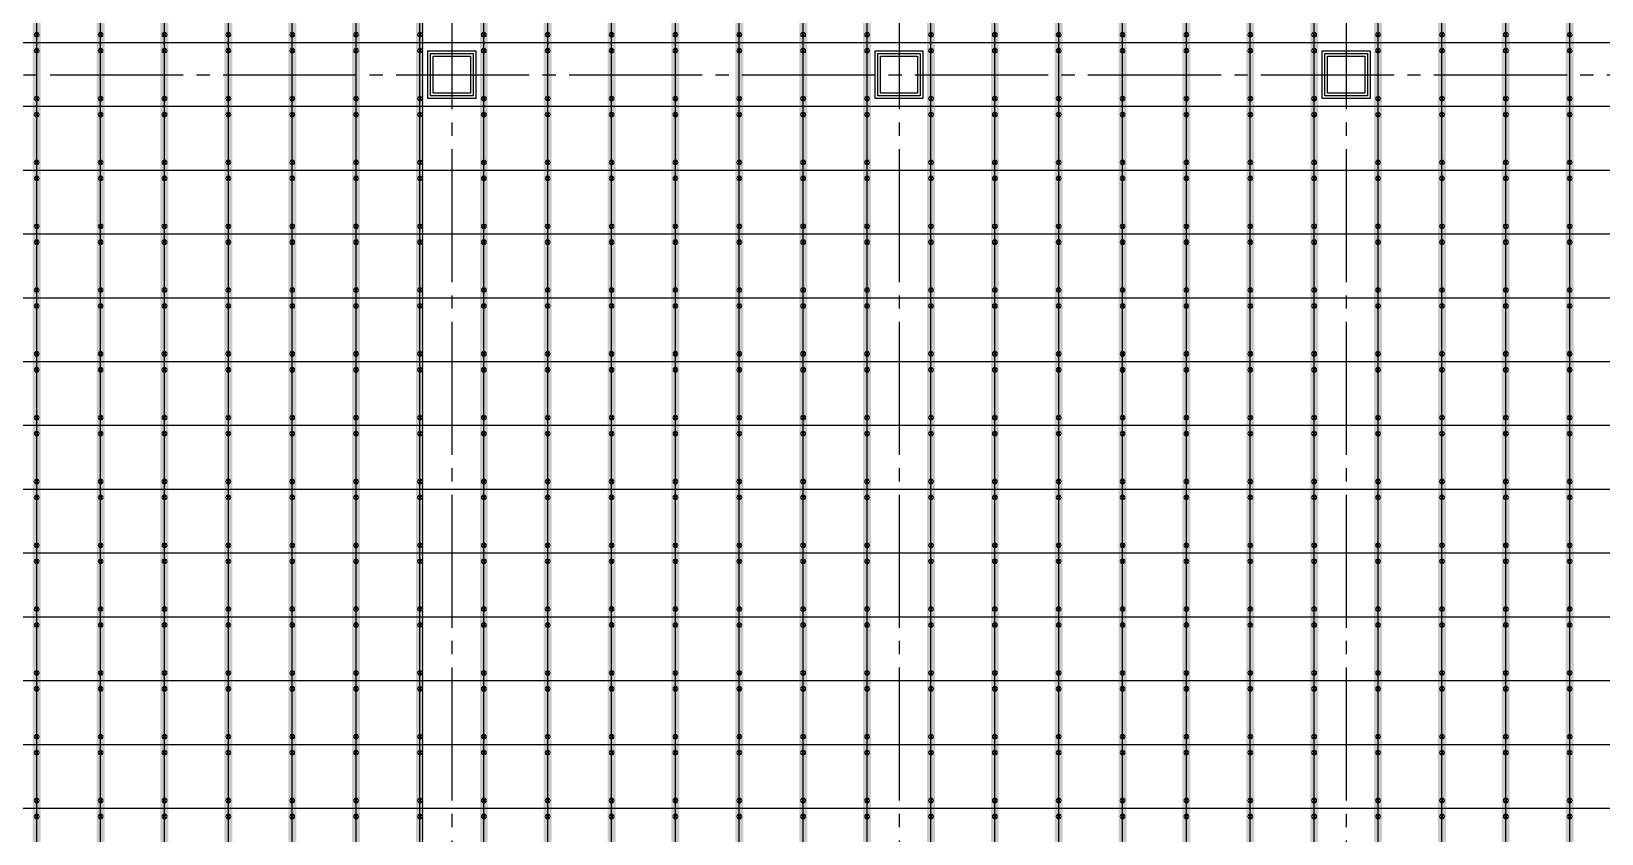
# Model space of a CAD drawing. Header units: millimetres. Extents: x -960 to 41501, y -1010 to 11880.
# Drawn here: x 15170 to 18120, y 6073 to 7581 of the extents above; entities that cross this region are included whole.
import ezdxf
from ezdxf.enums import TextEntityAlignment as Align

# ---------------------------------------------------------------- set-up
doc = ezdxf.new("R2010")
doc.units = ezdxf.units.MM
doc.header["$LTSCALE"] = 100
doc.linetypes.add('X-S-FAB-L10$0$COL-CEN-LIN', pattern=[3.25, 2.5, -0.25, 0.25, -0.25])
for name, color, linetype in [('0-XREF', 7, 'Continuous'), ('188K-SM-03-F10-ARCH-CEIL-Y2257103$0$K-CEIL-4.2', 6, 'Continuous'), ('188K-SM-03-F10-ARCH-CEIL-Y2257103$0$K-CEIL-4.2-AREA', 6, 'Continuous'), ('188K-SM-03-F10-ARCH-CEIL-Y2257103$0$K-鋼構', 111, 'Continuous'), ('188K-SM-03-F10-ARCH-PA-Y2257103$0$K-P1S-4.2-單抗', 53, 'Continuous'), ('X-S-FAB-L10$0$0-DIM-TXT', 8, 'Continuous'), ('X-S-FAB-L10$0$BLOCK', 8, 'Continuous'), ('X-S-FAB-L10$0$CCL', 8, 'X-S-FAB-L10$0$COL-CEN-LIN'), ('X-S-FAB-L10$0$COL-S', 8, 'Continuous'), ('X-S-FAB-L10$0$S-FNDN', 8, 'Continuous')]:
    doc.layers.add(name, color=color, linetype=linetype)
doc.layers.add('188K-SM-03-F10-ARCH-CEIL-Y2257103$0$K-吊點-標準', color=6, linetype='Continuous', lineweight=9)
doc.styles.add('X-S-FAB-L10$0$CHINA', font='simplex.shx', dxfattribs={"width": 0.75, "bigfont": 'chineset.shx'})
doc.styles.add('X-S-FAB-L10$0$Standard', font='', dxfattribs={"width": 0.8})
doc.styles.add('X-S-FAB-L10$0$TG_NOTE_TEXT', font='simplex.shx', dxfattribs={"width": 0.75, "bigfont": 'chineset.shx'})
doc.styles.get('X-S-FAB-L10$0$Standard').set_extended_font_data('Microsoft JhengHei')

# ---------------------------------------------------------------- blocks, each defined once
blk = doc.blocks.new('X-S-FAB-L10$0$FAB2-L05')
at = {"layer": 'X-S-FAB-L10$0$CCL'}
for p, q in [((-10200, 11005), (-10200, 0)), ((-9360, 11005), (-9360, 0)), ((-8520, 11005), (-8520, 0)), ((-26880, 8220), (1210, 8220))]:
    blk.add_line(p, q, dxfattribs=at)
at = {"layer": 'X-S-FAB-L10$0$COL-S'}
for points in [[(-10235, 8255), (-10165, 8255), (-10165, 8185), (-10235, 8185)], [(-9395, 8255), (-9325, 8255), (-9325, 8185), (-9395, 8185)], [(-8555, 8255), (-8485, 8255), (-8485, 8185), (-8555, 8185)]]:
    blk.add_lwpolyline(points, close=True, dxfattribs=at)
blk = doc.blocks.new('X-S-FAB-L10')
at = {"layer": 'X-S-FAB-L10$0$COL-S'}
for p, q in [((15925, 7535), (15995, 7535)), ((15925, 7465), (15925, 7535)), ((15995, 7535), (15995, 7465)), ((16765, 7535), (16835, 7535)), ((16765, 7465), (16765, 7535)), ((16835, 7535), (16835, 7465)), ((17605, 7535), (17675, 7535)), ((17605, 7465), (17605, 7535)), ((17675, 7535), (17675, 7465)), ((15995, 7465), (15925, 7465)), ((16835, 7465), (16765, 7465)), ((17675, 7465), (17605, 7465))]:
    blk.add_line(p, q, dxfattribs=at)
at = {"layer": 'X-S-FAB-L10$0$S-FNDN', "lineweight": 0, "flags": 128}
blk.add_lwpolyline([(11070, 4530), (11935, 4530), (11935, -55), (12665, -55), (12665, -270), (15175, -270), (15175, -55), (15905, -55), (15905, 4530), (16672.5, 4530), (16672.5, 5003), (15905, 5003), (15905, 9055), (11935, 9055), (11935, 5003), (11070, 5003)], close=True, dxfattribs=at)
at = {"layer": 'X-S-FAB-L10$0$BLOCK'}
blk.add_blockref('X-S-FAB-L10$0$FAB2-L05', (26160, -720), dxfattribs=at)
at = {"style": 'X-S-FAB-L10$0$TG_NOTE_TEXT', "width": 0.5, "flags": 1}
for p in [(7463.3, 9020), (18268.3, 8649), (11197.8, 4800.2), (16485.8, 4800.2), (25420.3, 2635), (13360, 320, 0), (7463.3, -33.3)]:
    blk.add_attdef('WH', text='', height=20, dxfattribs=at).set_placement(p, align=Align.BOTTOM_LEFT)
at = {"width": 0.5}
for style, p in [('X-S-FAB-L10$0$TG_NOTE_TEXT', (7585, 9020)), ('X-S-FAB-L10$0$TG_NOTE_TEXT', (18390, 8649)), ('X-S-FAB-L10$0$TG_NOTE_TEXT', (11117.5, 4813.5)), ('X-S-FAB-L10$0$TG_NOTE_TEXT', (16607.5, 4813.5)), ('X-S-FAB-L10$0$TG_NOTE_TEXT', (25350, 2635)), ('X-S-FAB-L10$0$Standard', (13129.4, 325, 0)), ('X-S-FAB-L10$0$TG_NOTE_TEXT', (7585, -20))]:
    blk.add_attdef('DESC', text='', height=10, dxfattribs=dict(at, style=style)).set_placement(p, align=Align.BOTTOM_LEFT)
for tag, style, p in [('TYPE', 'X-S-FAB-L10$0$TG_NOTE_TEXT', (7619.3, 9020)), ('NO', 'X-S-FAB-L10$0$TG_NOTE_TEXT', (7650.1, 9020)), ('TYPE', 'X-S-FAB-L10$0$TG_NOTE_TEXT', (18424.2, 8649)), ('NO', 'X-S-FAB-L10$0$TG_NOTE_TEXT', (18455, 8649)), ('NO', 'X-S-FAB-L10$0$TG_NOTE_TEXT', (11088.6, 4813.5)), ('TYPE', 'X-S-FAB-L10$0$TG_NOTE_TEXT', (11151.8, 4813.5)), ('TYPE', 'X-S-FAB-L10$0$TG_NOTE_TEXT', (16641.8, 4813.5)), ('NO', 'X-S-FAB-L10$0$TG_NOTE_TEXT', (16672.6, 4813.5)), ('NO', 'X-S-FAB-L10$0$TG_NOTE_TEXT', (25313, 2635)), ('TYPE', 'X-S-FAB-L10$0$TG_NOTE_TEXT', (25350, 2635)), ('NO', 'X-S-FAB-L10$0$Standard', (13100, 320, 0)), ('TYPE', 'X-S-FAB-L10$0$Standard', (13129.4, 320, 0)), ('TYPE', 'X-S-FAB-L10$0$TG_NOTE_TEXT', (7619.3, -20)), ('NO', 'X-S-FAB-L10$0$TG_NOTE_TEXT', (7650.1, -20))]:
    blk.add_attdef(tag, text='', height=10, dxfattribs=dict(at, style=style)).set_placement(p, align=Align.BOTTOM_RIGHT)
at = {"style": 'X-S-FAB-L10$0$TG_NOTE_TEXT', "width": 0.5, "flags": 1}
for rotation, p in [(180, (43, 7480)), (180, (943, 7480)), (90, (24310, 3717.8)), (270, (17080, 1711.7))]:
    blk.add_attdef('WH', text='', height=20, rotation=rotation, dxfattribs=at).set_placement(p, align=Align.BOTTOM_LEFT)
at = {"width": 0.5}
for rotation, style, p in [(180, 'X-S-FAB-L10$0$Standard', (317.6, 7480)), (180, 'X-S-FAB-L10$0$Standard', (1217.6, 7480)), (90, 'X-S-FAB-L10$0$TG_NOTE_TEXT', (24310, 3647.5)), (270, 'X-S-FAB-L10$0$TG_NOTE_TEXT', (17080, 1605))]:
    blk.add_attdef('DESC', text='', height=10, rotation=rotation, dxfattribs=dict(at, style=style)).set_placement(p, align=Align.BOTTOM_LEFT)
for tag, rotation, style, p in [('TYPE', 180, 'X-S-FAB-L10$0$Standard', (317.6, 7480)), ('NO', 180, 'X-S-FAB-L10$0$Standard', (347, 7480)), ('TYPE', 180, 'X-S-FAB-L10$0$Standard', (1217.6, 7480)), ('NO', 180, 'X-S-FAB-L10$0$Standard', (1247, 7480)), ('TYPE', 90, 'X-S-FAB-L10$0$TG_NOTE_TEXT', (24310, 3647.5)), ('NO', 90, 'X-S-FAB-L10$0$TG_NOTE_TEXT', (24310, 3610.5)), ('TYPE', 270, 'X-S-FAB-L10$0$TG_NOTE_TEXT', (17080, 1605)), ('NO', 270, 'X-S-FAB-L10$0$TG_NOTE_TEXT', (17080, 1573))]:
    blk.add_attdef(tag, text='', height=10, rotation=rotation, dxfattribs=dict(at, style=style)).set_placement(p, align=Align.BOTTOM_RIGHT)
at = {"layer": 'X-S-FAB-L10$0$0-DIM-TXT', "style": 'X-S-FAB-L10$0$CHINA', "width": 0.75}
for p in [(667.4, 7855.1, -2689.4), (22627.4, 6728.8), (25644.7, 6728.8), (24778.8, 5569.1), (1118.3, 4980), (417.8, 4594.6), (22927.4, 4330.1), (23874.8, 4355), (23749.9, 3901.4), (417.8, 3765.2), (1118.3, 3730), (417.8, 3115.8), (536.9, 2227.8), (16909, 1782.7), (888.4, 880.5), (16977.4, 750), (18878.8, 750), (25641.2, 553.2), (21364, 526.9)]:
    blk.add_attdef('HIG', text='', height=80, dxfattribs=at).set_placement(p, align=Align.MIDDLE_LEFT)
blk = doc.blocks.new('188K-SM-03-F10-ARCH-CEIL-Y2257103$0$A$C2CA95053')
h = blk.add_hatch(color=256)
edge = h.paths.add_edge_path()
edge.add_arc((0, 0), 0.5, 0, 360)
for p, q in [((3.2, 3.2), (-3.2, -3.2)), ((3.2, -3.2), (-3.2, 3.2))]:
    blk.add_line(p, q)
blk.add_lwpolyline([(-1.6, 2.5), (-1.6, -2.5), (1.6, -2.5), (1.6, 2.5)], close=True)
for radius in [4.5, 0.5]:
    blk.add_circle((0, 0), radius)
blk = doc.blocks.new('188K-SM-03-F10-ARCH-CEIL-Y2257103$0$天花板吊點-附調整片 - 3_8_螺桿吊架 100 mm 高調整片-V1-1FL')
blk.add_blockref('188K-SM-03-F10-ARCH-CEIL-Y2257103$0$A$C2CA95053', (0, 0))
blk = doc.blocks.new('188K-SM-03-F10-ARCH-CEIL-Y2257103')
at = {"layer": '188K-SM-03-F10-ARCH-CEIL-Y2257103$0$K-CEIL-4.2'}
for p, q in [((15180, 312.7), (15180, 8632.2)), ((15300, 312.7), (15300, 8632.2)), ((15420, 312.7), (15420, 8632.2)), ((15540, 312.7), (15540, 8632.2)), ((15660, 312.7), (15660, 8632.2)), ((15780, 312.7), (15780, 8632.2)), ((15900, 312.7), (15900, 8632.2)), ((16020, 4843.5), (16020, 8632.2)), ((16140, 4843.5), (16140, 8632.2)), ((16260, 4843.5), (16260, 8632.2)), ((16380, 4843.5), (16380, 8632.2)), ((16500, 4843.5), (16500, 8632.2)), ((16620, 4843.5), (16620, 8632.2)), ((16740, 312.7), (16740, 8632.2)), ((16860, 2067.7), (16860, 8632.2)), ((16980, 2067.7), (16980, 8632.2)), ((17100, 2067.7), (17100, 8632.2)), ((17220, 2067.7), (17220, 8632.2)), ((17340, 2067.7), (17340, 8632.2)), ((17460, 2067.7), (17460, 8632.2)), ((17580, 2067.7), (17580, 8632.2)), ((17700, 2067.7), (17700, 8626.2)), ((17820, 2067.7), (17820, 8626.2)), ((17940, 2067.7), (17940, 8626.2)), ((18060, 2067.7), (18060, 8626.2)), ((19314.7, 7560), (1847.7, 7560)), ((19317.2, 7440), (1847.7, 7440)), ((19317.2, 7320), (1847.7, 7320)), ((21180, 7200), (1847.7, 7200)), ((21180, 7080), (1847.7, 7080)), ((21180, 6960), (1847.7, 6960)), ((21180, 6840), (1847.7, 6840)), ((21180, 6720), (1847.7, 6720)), ((21180, 6600), (1847.7, 6600)), ((21180, 6480), (1847.7, 6480)), ((21180, 6360), (1847.7, 6360)), ((21180, 6240), (1847.7, 6240)), ((21181.7, 6120), (1847.7, 6120))]:
    blk.add_line(p, q, dxfattribs=at)
at = {"layer": '188K-SM-03-F10-ARCH-CEIL-Y2257103$0$K-CEIL-4.2-AREA'}
for points in [[(15925, 7535), (15995, 7535), (15995, 7465), (15925, 7465)], [(16765, 7535), (16835, 7535), (16835, 7465), (16765, 7465)], [(17605, 7535), (17675, 7535), (17675, 7465), (17605, 7465)]]:
    blk.add_lwpolyline(points, close=True, dxfattribs=at)
at = {"layer": '188K-SM-03-F10-ARCH-CEIL-Y2257103$0$K-鋼構', "const_width": 15, "elevation": 0}
for points in [[(15180, 9007.5), (15180, 230)], [(15300, 9007.5), (15300, 230)], [(15420, 9007.5), (15420, 230)], [(15540, 8769.9), (15540, 230)], [(15660, 8769.9), (15660, 230)], [(15780, 8769.9), (15780, 230)], [(15900, 8769.9), (15900, 230)], [(16020, 8769.9), (16020, 4843.5)], [(16140, 8769.9), (16140, 4843.5)], [(16260, 8769.9), (16260, 4843.5)], [(16380, 8769.9), (16380, 4843.5)], [(16500, 8769.9), (16500, 4843.5)], [(16620, 8769.9), (16620, 4843.5)], [(16740, 8769.9), (16740, 230)], [(16860, 8769.9), (16860, 2060)], [(16980, 8769.9), (16980, 2060)], [(17099.9, 8769.9), (17099.9, 1885)], [(17219.9, 8769.9), (17219.9, 1885)], [(17339.9, 8769.9), (17339.9, 1885)], [(17460, 8769.9), (17460, 1885)], [(17580, 8769.9), (17580, 1885)], [(17699.9, 8629), (17699.9, 1885)], [(17819.9, 8629), (17819.9, 1885)], [(17939.9, 8629), (17939.9, 1885)], [(18060, 8629), (18060, 1885)]]:
    blk.add_lwpolyline(points, dxfattribs=at)
at = {"layer": '188K-SM-03-F10-ARCH-CEIL-Y2257103$0$K-吊點-標準', "color": 170, "lineweight": 18, "rotation": 179.9999999999997}
for p in [(15180, 7575), (15300, 7575), (15420, 7575), (15540, 7575), (15660, 7575), (15780, 7575), (15900, 7575), (16020, 7575), (16140, 7575), (16260, 7575), (16380, 7575), (16500, 7575), (16620, 7575), (16740, 7575), (16860, 7575), (16980, 7575), (17100, 7575), (17220, 7575), (17340, 7575), (17460, 7575), (17580, 7575), (17700, 7575), (17820, 7575), (17940, 7575), (18060, 7575), (15180, 7545), (15300, 7545), (15420, 7545), (15540, 7545), (15660, 7545), (15780, 7545), (15900, 7545), (16020, 7545), (16140, 7545), (16260, 7545), (16380, 7545), (16500, 7545), (16620, 7545), (16740, 7545), (16860, 7545), (16980, 7545), (17100, 7545), (17220, 7545), (17340, 7545), (17460, 7545), (17580, 7545), (17700, 7545), (17820, 7545), (17940, 7545), (18060, 7545), (15180, 7455), (15300, 7455), (15420, 7455), (15540, 7455), (15660, 7455), (15780, 7455), (15900, 7455), (16020, 7455), (16140, 7455), (16260, 7455), (16380, 7455), (16500, 7455), (16620, 7455), (16740, 7455), (16860, 7455), (16980, 7455), (17100, 7455), (17220, 7455), (17340, 7455), (17460, 7455), (17580, 7455), (17700, 7455), (17820, 7455), (17940, 7455), (18060, 7455), (15180, 7425), (15300, 7425), (15420, 7425), (15540, 7425), (15660, 7425), (15780, 7425), (15900, 7425), (16020, 7425), (16140, 7425), (16260, 7425), (16380, 7425), (16500, 7425), (16620, 7425), (16740, 7425), (16860, 7425), (16980, 7425), (17100, 7425), (17220, 7425), (17340, 7425), (17460, 7425), (17580, 7425), (17700, 7425), (17820, 7425), (17940, 7425), (18060, 7425), (15180, 7335), (15300, 7335), (15420, 7335), (15540, 7335), (15660, 7335), (15780, 7335), (15900, 7335), (16020, 7335), (16140, 7335), (16260, 7335), (16380, 7335), (16500, 7335), (16620, 7335), (16740, 7335), (16860, 7335), (16980, 7335), (17100, 7335), (17220, 7335), (17340, 7335), (17460, 7335), (17580, 7335), (17700, 7335), (17820, 7335), (17940, 7335), (18060, 7335), (15180, 7305), (15300, 7305), (15420, 7305), (15540, 7305), (15660, 7305), (15780, 7305), (15900, 7305), (16020, 7305), (16140, 7305), (16260, 7305), (16380, 7305), (16500, 7305), (16620, 7305), (16740, 7305), (16860, 7305), (16980, 7305), (17100, 7305), (17220, 7305), (17340, 7305), (17460, 7305), (17580, 7305), (17700, 7305), (17820, 7305), (17940, 7305), (18060, 7305), (15180, 7215), (15300, 7215), (15420, 7215), (15540, 7215), (15660, 7215), (15780, 7215), (15900, 7215), (16020, 7215), (16140, 7215), (16260, 7215), (16380, 7215), (16500, 7215), (16620, 7215), (16740, 7215), (16860, 7215), (16980, 7215), (17100, 7215), (17220, 7215), (17340, 7215), (17460, 7215), (17580, 7215), (17700, 7215), (17820, 7215), (17940, 7215), (18060, 7215), (15180, 7185), (15300, 7185), (15420, 7185), (15540, 7185), (15660, 7185), (15780, 7185), (15900, 7185), (16020, 7185), (16140, 7185), (16260, 7185), (16380, 7185), (16500, 7185), (16620, 7185), (16740, 7185), (16860, 7185), (16980, 7185), (17100, 7185), (17220, 7185), (17340, 7185), (17460, 7185), (17580, 7185), (17700, 7185), (17820, 7185), (17940, 7185), (18060, 7185), (15180, 7095), (15300, 7095), (15420, 7095), (15540, 7095), (15660, 7095), (15780, 7095), (15900, 7095), (16020, 7095), (16140, 7095), (16260, 7095), (16380, 7095), (16500, 7095), (16620, 7095), (16740, 7095), (16860, 7095), (16980, 7095), (17100, 7095), (17220, 7095), (17340, 7095), (17460, 7095), (17580, 7095), (17700, 7095), (17820, 7095), (17940, 7095), (18060, 7095), (15180, 7065), (15300, 7065), (15420, 7065), (15540, 7065), (15660, 7065), (15780, 7065), (15900, 7065), (16020, 7065), (16140, 7065), (16260, 7065), (16380, 7065), (16500, 7065), (16620, 7065), (16740, 7065), (16860, 7065), (16980, 7065), (17100, 7065), (17220, 7065), (17340, 7065), (17460, 7065), (17580, 7065), (17700, 7065), (17820, 7065), (17940, 7065), (18060, 7065), (15180, 6975), (15300, 6975), (15420, 6975), (15540, 6975), (15660, 6975), (15780, 6975), (15900, 6975), (16020, 6975), (16140, 6975), (16260, 6975), (16380, 6975), (16500, 6975), (16620, 6975), (16740, 6975), (16860, 6975), (16980, 6975), (17100, 6975), (17220, 6975), (17340, 6975), (17460, 6975), (17580, 6975), (17700, 6975), (17820, 6975), (17940, 6975), (18060, 6975), (15180, 6945), (15300, 6945), (15420, 6945), (15540, 6945), (15660, 6945), (15780, 6945), (15900, 6945), (16020, 6945), (16140, 6945), (16260, 6945), (16380, 6945), (16500, 6945), (16620, 6945), (16740, 6945), (16860, 6945), (16980, 6945), (17100, 6945), (17220, 6945), (17340, 6945), (17460, 6945), (17580, 6945), (17700, 6945), (17820, 6945), (17940, 6945), (18060, 6945), (15180, 6855), (15300, 6855), (15420, 6855), (15540, 6855), (15660, 6855), (15780, 6855), (15900, 6855), (16020, 6855), (16140, 6855), (16260, 6855), (16380, 6855), (16500, 6855), (16620, 6855), (16740, 6855), (16860, 6855), (16980, 6855), (17100, 6855), (17220, 6855), (17340, 6855), (17460, 6855), (17580, 6855), (17700, 6855), (17820, 6855), (17940, 6855), (18060, 6855), (15180, 6825), (15300, 6825), (15420, 6825), (15540, 6825), (15660, 6825), (15780, 6825), (15900, 6825), (16020, 6825), (16140, 6825), (16260, 6825), (16380, 6825), (16500, 6825), (16620, 6825), (16740, 6825), (16860, 6825), (16980, 6825), (17100, 6825), (17220, 6825), (17340, 6825), (17460, 6825), (17580, 6825), (17700, 6825), (17820, 6825), (17940, 6825), (18060, 6825), (15180, 6735), (15300, 6735), (15420, 6735), (15540, 6735), (15660, 6735), (15780, 6735), (15900, 6735), (16020, 6735), (16140, 6735), (16260, 6735), (16380, 6735), (16500, 6735), (16620, 6735), (16740, 6735), (16860, 6735), (16980, 6735), (17100, 6735), (17220, 6735), (17340, 6735), (17460, 6735), (17580, 6735), (17700, 6735), (17820, 6735), (17940, 6735), (18060, 6735), (15180, 6705), (15300, 6705), (15420, 6705), (15540, 6705), (15660, 6705), (15780, 6705), (15900, 6705), (16020, 6705), (16140, 6705), (16260, 6705), (16380, 6705), (16500, 6705), (16620, 6705), (16740, 6705), (16860, 6705), (16980, 6705), (17100, 6705), (17220, 6705), (17340, 6705), (17460, 6705), (17580, 6705), (17700, 6705), (17820, 6705), (17940, 6705), (18060, 6705), (15180, 6615), (15300, 6615), (15420, 6615), (15540, 6615), (15660, 6615), (15780, 6615), (15900, 6615), (16020, 6615), (16140, 6615), (16260, 6615), (16380, 6615), (16500, 6615), (16620, 6615), (16740, 6615), (16860, 6615), (16980, 6615), (17100, 6615), (17220, 6615), (17340, 6615), (17460, 6615), (17580, 6615), (17700, 6615), (17820, 6615), (17940, 6615), (18060, 6615), (15180, 6585), (15300, 6585), (15420, 6585), (15540, 6585), (15660, 6585), (15780, 6585), (15900, 6585), (16020, 6585), (16140, 6585), (16260, 6585), (16380, 6585), (16500, 6585), (16620, 6585), (16740, 6585), (16860, 6585), (16980, 6585), (17100, 6585), (17220, 6585), (17340, 6585), (17460, 6585), (17580, 6585), (17700, 6585), (17820, 6585), (17940, 6585), (18060, 6585), (15180, 6495), (15300, 6495), (15420, 6495), (15540, 6495), (15660, 6495), (15780, 6495), (15900, 6495), (16020, 6495), (16140, 6495), (16260, 6495), (16380, 6495), (16500, 6495), (16620, 6495), (16740, 6495), (16860, 6495), (16980, 6495), (17100, 6495), (17220, 6495), (17340, 6495), (17460, 6495), (17580, 6495), (17700, 6495), (17820, 6495), (17940, 6495), (18060, 6495), (15180, 6465), (15300, 6465), (15420, 6465), (15540, 6465), (15660, 6465), (15780, 6465), (15900, 6465), (16020, 6465), (16140, 6465), (16260, 6465), (16380, 6465), (16500, 6465), (16620, 6465), (16740, 6465), (16860, 6465), (16980, 6465), (17100, 6465), (17220, 6465), (17340, 6465), (17460, 6465), (17580, 6465), (17700, 6465), (17820, 6465), (17940, 6465), (18060, 6465), (15180, 6375), (15300, 6375), (15420, 6375), (15540, 6375), (15660, 6375), (15780, 6375), (15900, 6375), (16020, 6375), (16140, 6375), (16260, 6375), (16380, 6375), (16500, 6375), (16620, 6375), (16740, 6375), (16860, 6375), (16980, 6375), (17100, 6375), (17220, 6375), (17340, 6375), (17460, 6375), (17580, 6375), (17700, 6375), (17820, 6375), (17940, 6375), (18060, 6375), (15180, 6345), (15300, 6345), (15420, 6345), (15540, 6345), (15660, 6345), (15780, 6345), (15900, 6345), (16020, 6345), (16140, 6345), (16260, 6345), (16380, 6345), (16500, 6345), (16620, 6345), (16740, 6345), (16860, 6345), (16980, 6345), (17100, 6345), (17220, 6345), (17340, 6345), (17460, 6345), (17580, 6345), (17700, 6345), (17820, 6345), (17940, 6345), (18060, 6345), (15180, 6255), (15300, 6255), (15420, 6255), (15540, 6255), (15660, 6255), (15780, 6255), (15900, 6255), (16020, 6255), (16140, 6255), (16260, 6255), (16380, 6255), (16500, 6255), (16620, 6255), (16740, 6255), (16860, 6255), (16980, 6255), (17100, 6255), (17220, 6255), (17340, 6255), (17460, 6255), (17580, 6255), (17700, 6255), (17820, 6255), (17940, 6255), (18060, 6255), (15180, 6225), (15300, 6225), (15420, 6225), (15540, 6225), (15660, 6225), (15780, 6225), (15900, 6225), (16020, 6225), (16140, 6225), (16260, 6225), (16380, 6225), (16500, 6225), (16620, 6225), (16740, 6225), (16860, 6225), (16980, 6225), (17100, 6225), (17220, 6225), (17340, 6225), (17460, 6225), (17580, 6225), (17700, 6225), (17820, 6225), (17940, 6225), (18060, 6225), (15180, 6135), (15300, 6135), (15420, 6135), (15540, 6135), (15660, 6135), (15780, 6135), (15900, 6135), (16020, 6135), (16140, 6135), (16260, 6135), (16380, 6135), (16500, 6135), (16620, 6135), (16740, 6135), (16860, 6135), (16980, 6135), (17100, 6135), (17220, 6135), (17340, 6135), (17460, 6135), (17580, 6135), (17700, 6135), (17820, 6135), (17940, 6135), (18060, 6135), (15180, 6105), (15300, 6105), (15420, 6105), (15540, 6105), (15660, 6105), (15780, 6105), (15900, 6105), (16020, 6105), (16140, 6105), (16260, 6105), (16380, 6105), (16500, 6105), (16620, 6105), (16740, 6105), (16860, 6105), (16980, 6105), (17100, 6105), (17220, 6105), (17340, 6105), (17460, 6105), (17580, 6105), (17700, 6105), (17820, 6105), (17940, 6105), (18060, 6105)]:
    blk.add_blockref('188K-SM-03-F10-ARCH-CEIL-Y2257103$0$天花板吊點-附調整片 - 3_8_螺桿吊架 100 mm 高調整片-V1-1FL', p, dxfattribs=at)
blk = doc.blocks.new('188K-SM-03-F10-ARCH-PA-Y2257103')
at = {"layer": '188K-SM-03-F10-ARCH-PA-Y2257103$0$K-P1S-4.2-單抗'}
for points in [[(15915, 7545), (16005, 7545), (16005, 7455), (15915, 7455)], [(15920, 7540), (16000, 7540), (16000, 7460), (15920, 7460)], [(16755, 7545), (16845, 7545), (16845, 7455), (16755, 7455)], [(16760, 7540), (16840, 7540), (16840, 7460), (16760, 7460)], [(17595, 7545), (17685, 7545), (17685, 7455), (17595, 7455)], [(17600, 7540), (17680, 7540), (17680, 7460), (17600, 7460)]]:
    blk.add_lwpolyline(points, close=True, dxfattribs=at)

msp = doc.modelspace()

# ---------------------------------------------------------------- block references
at = {"layer": '0-XREF'}
for name in ['X-S-FAB-L10', '188K-SM-03-F10-ARCH-PA-Y2257103', '188K-SM-03-F10-ARCH-CEIL-Y2257103']:
    msp.add_blockref(name, (0, 0), dxfattribs=at)

doc.saveas('drawing.dxf')
